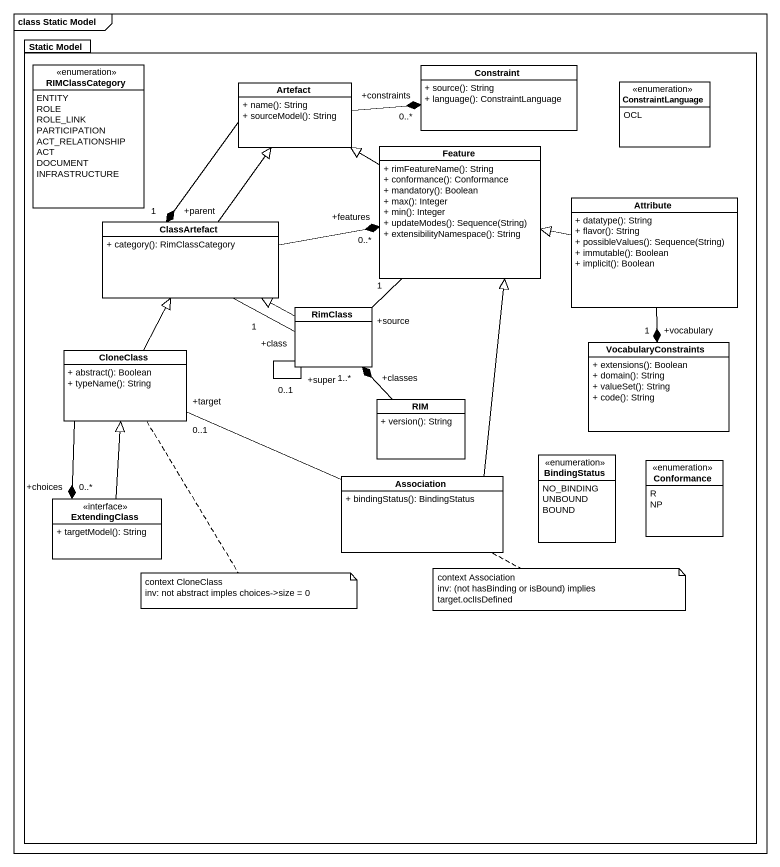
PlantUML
@startuml
mainframe class Static Model
hide circle
hide empty members
skinparam classAttributeIconSize 0
package "Static Model" as Static_Model #FFFFFF {
  enum RIMClassCategory {
    ENTITY
    ROLE
    ROLE_LINK
    PARTICIPATION
    ACT_RELATIONSHIP
    ACT
    DOCUMENT
    INFRASTRUCTURE
  }
  class Artefact {
    + name(): String
    + sourceModel(): String
  }
  class Constraint {
    + source(): String
    + language(): ConstraintLanguage
  }
  enum ConstraintLanguage {
    OCL
  }
  class Feature {
    + rimFeatureName(): String
    + conformance(): Conformance
    + mandatory(): Boolean
    + max(): Integer
    + min(): Integer
    + updateModes(): Sequence(String)
    + extensibilityNamespace(): String
  }
  class Attribute {
    + datatype(): String
    + flavor(): String
    + possibleValues(): Sequence(String)
    + immutable(): Boolean
    + implicit(): Boolean
  }
  class ClassArtefact {
    + category(): RimClassCategory
  }
  class RimClass
  class CloneClass {
    + abstract(): Boolean
    + typeName(): String
  }
  class VocabularyConstraints {
    + extensions(): Boolean
    + domain(): String
    + valueSet(): String
    + code(): String
  }
  class RIM {
    + version(): String
  }
  class Association {
    + bindingStatus(): BindingStatus
  }
  enum BindingStatus {
    NO_BINDING
    UNBOUND
    BOUND
  }
  enum Conformance {
    R
    NP
  }
  class ExtendingClass <<interface>> {
    + targetModel(): String
  }
}
Artefact -right-* "+constraints\n0..*" Constraint
Artefact --* "+parent\n1" ClassArtefact
Feature -left-|> Artefact
Feature -- "+source\n1" RimClass
Attribute -left-|> Feature
Attribute --* "+vocabulary\n1" VocabularyConstraints
ClassArtefact -up-|> Artefact
ClassArtefact -right-* "+features\n0..*" Feature
ClassArtefact -right- "+class\n1" RimClass
RimClass -left-|> ClassArtefact
RimClass -- "+super\n0..1" RimClass
CloneClass -up-|> ClassArtefact
CloneClass --* "+choices\n0..*" ExtendingClass
RIM -up-* "+classes\n1..*" RimClass
Association -up-|> Feature
Association -left- "+target\n0..1" CloneClass
ExtendingClass -up-|> CloneClass
note bottom of CloneClass
  context CloneClass
  inv: not abstract imples choices->size = 0
end note
note right of Association
  context Association
  inv: (not hasBinding or isBound) implies target.oclIsDefined
end note
@enduml
